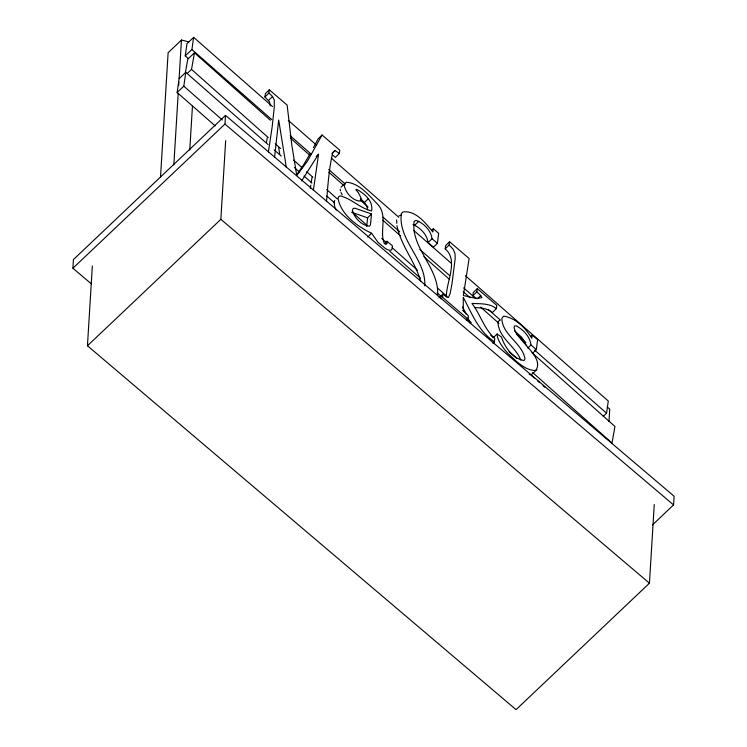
<?xml version="1.0" encoding="UTF-8"?>
<svg xmlns="http://www.w3.org/2000/svg" width="747" height="747" viewBox="0 0 747 747"><rect width="100%" height="100%" fill="white"/><g stroke="black" fill="none" stroke-linecap="round" stroke-linejoin="round"><path stroke-width="1.12" d="M270.33 105.906L269.499 101.844L264.942 96.942L265.353 93.674L269.312 89.799L287.137 105.084L291.9 145.646L296.755 175.573L307.605 160.876L322.06 135.011L339.773 150.194L339.362 153.471L335.403 157.346L332.49 154.974M91.564 284.056L72.907 268.22L73.439 259.545L225.501 115.383L674.093 496.232L673.561 504.916L652.448 524.936M654.26 504.524L649.442 583.202L516.056 709.65L87.455 345.777L92.339 265.951M160.502 177.244L168.122 52.682L181.465 40.039L188.86 41.897M173.836 164.807L178.197 93.431M178.682 85.485L178.888 82.086M215.229 125.907L177.142 92.497L179.103 78.678L181.465 40.039M189.766 150.063L192.465 105.943M72.907 268.22L224.968 124.067L225.501 115.383M87.455 345.777L220.851 219.329L225.659 140.651M608.982 421.523L609.739 409.113L607.218 406.975M326.476 201.606C328.036 185.181 328.839 168.542 332.817 152.481L335.02 150.53L339.362 153.471M371.52 213.95L370.465 224.772L369.597 226.164C361.669 225.687 354.059 217.676 352.407 210.075L353.154 208.516L354.844 208.189L371.52 213.95L367.571 217.825L366.749 226.509M274.569 157.197L278.687 120.024L286.381 167.608M532.396 353.48L536.346 349.615L537.607 339.633L532.219 335.011L531.817 338.298C525.692 328.11 515.701 317.97 503.618 316.121L501.853 318.315C502.152 335.151 522.545 343.134 524.982 358.943L524.002 360.502C512.993 358.803 504.645 347.206 501.554 337.046L497.082 333.984L493.132 337.859M264.942 96.942L268.901 93.067L269.312 89.799M344.881 183.332L344.18 185.415C345.674 192.717 352.463 200.794 360.222 201.111L361.062 199.71L360.922 197.656L358.336 192.67L355.889 189.747L356.524 189.271C364.396 193.538 373.491 200.812 371.586 210.971C360.082 208.292 351.482 198.543 340.146 195.891L338.699 196.638L338.036 198.347C341.043 214.912 357.225 226.276 371.604 233.251L378.094 242.458L385.415 248.527A13.651 4.529 45.6 0 0 392.119 248.508L392.455 245.866L387.058 241.234L386.759 243.653L385.947 244.428L384.397 243.615C379.084 231.654 388.057 215.706 377.954 204.641C369.279 195.714 359.54 183.164 346.309 182.231L340.921 187.208M413.007 224.52C420.141 227.63 427.191 234.521 428.078 242.588L433.465 247.201L437.415 243.335L438.676 233.335L433.288 228.713L432.877 232.009C425.687 223.148 415.696 210.103 402.894 211.971L401.354 213.53C397.656 239.992 426.462 259.891 424.754 285.868M446.37 296.456C446.183 281.918 458.845 260.414 445.203 248.882L445.614 245.614L449.563 241.739L469.125 258.499L463.373 295.541C469.387 296.615 475.886 299.388 481.927 297.633L480.741 295.579L476.847 291.9L477.258 288.622L496.792 305.364L496.382 308.642L492.422 312.507C487.427 308.343 480.694 307.783 474.448 307.54M440.982 298.837L442.56 297.287L442.971 294.01L446.669 297.185L448.443 297.502L450.105 293.702L452.01 283.636L455.194 258.387L454.96 253.354L453.121 249.19L449.152 245.007L449.563 241.739M466.333 320.575L467.911 319.025L468.332 315.748L463.243 310.36L463.289 297.446C471.889 313.404 478.425 331.369 494.402 341.724L492.824 343.275M476.007 298.716L472.898 295.775L473.309 292.497L477.258 288.622M494.402 341.724L494.813 338.456C484.075 328.979 480.498 314.515 471.945 303.403C480.181 303.917 489.574 303.067 496.382 308.642M188.487 58.724L185.237 55.866L186.965 43.671L193.632 37.35L272.534 106.55M177.142 92.497L183.809 86.176L185.77 72.356L268.089 144.554M185.237 55.866L191.904 49.545L193.632 37.35M603.231 416.378L606.564 413.212L608.291 401.018L465.4 275.699M266.52 142.285L267.155 138.083M268.416 151.94L272.179 126.747L274.27 107.045L274.289 100.023L272.543 96.494L268.901 93.067M311.182 182.819L312.05 177.179M310.313 188.44L310.836 185.069M313.395 190.186L318.577 154.125L301.657 180.849M185.237 73.495L187.814 59.125L194.481 52.804L270.377 120.248M187.348 73.327L191.512 69.378L194.481 52.804M437.471 295.7C440.179 268.864 410.514 248.209 414.127 221.392L416.014 220.365C423.689 223.064 431.019 230.403 432.027 238.713L437.415 243.335M529.221 374.536L531.472 374.443C551.585 360.418 516.214 341.967 514.048 327.298L514.711 325.935L516.186 325.832C523.367 329.642 530.043 336.645 530.958 344.993L536.346 349.615M334.749 200.513L334.086 202.222L334.759 207.134L336.327 210.075M313.376 147.701L318.101 138.886L322.06 135.011M310.22 153.583L303.655 164.751L296.503 174.938M499.668 319.987L497.904 322.19C498.623 337.952 515.421 346.3 520.864 360.091M268.593 100.369L272.543 96.494M316.205 156.45L317.783 154.9M331.864 153.63L335.02 150.53M367.645 209.795L366.721 205.939L364.489 202.474L368.439 198.599M367.655 237.126L371.604 233.251M384.686 243.559L387.058 241.234M414.893 225.08L418.852 221.205M431.71 230.263L433.288 228.713M428.078 242.588L432.027 238.713M445.203 248.882L449.152 245.007M439.021 297.885L442.971 294.01M472.898 295.775L476.847 291.9M477.576 298.669L480.741 295.579M530.631 336.561L532.219 335.011M527.793 348.093L530.958 344.993M179.103 78.678L185.77 72.356M536.953 369.616L535.422 370.568C524.235 370.167 515.663 360.549 507.96 353.452A24.399 8.086 45.6 0 1 497.427 336.729L497.082 333.984M398.945 215.846L401.139 215.211M367.571 217.825L351.902 212.372M514.543 330.856L521.63 337.224L526.598 345.684M224.968 124.067L673.561 504.916M220.851 219.329L649.442 583.202M442.56 297.287L467.911 319.025M288.314 120.388L316.364 144.993M331.266 158.065L398.777 217.265M413.679 230.337L451.375 263.392M191.904 49.545L271.675 119.511M290.088 135.655L311.125 154.106M328.661 169.485L345.319 184.098M383.015 217.153L399.673 231.766M419.833 249.451L449.638 275.587M463.672 287.894L475.064 297.885M488.211 309.417L500.49 320.183M516.27 334.021L525.907 342.481M534.675 350.166L606.564 413.212M274.224 149.932L281.227 156.076M294.365 167.599L299.622 172.202M303.992 176.04L311.882 182.959M326.766 196.013L334.647 202.923M389.822 251.309L420.468 278.192M437.107 292.787L441.486 296.634M466.884 318.904L471.264 322.741M530.818 374.975L534.32 378.047M537.821 381.119L539.577 382.651M543.078 385.723L544.824 387.263M183.809 86.176L222.335 119.968M290.443 138.083L309.632 155.133M328.82 172.193L343.657 185.368M360.231 200.103L368.084 207.078M382.912 220.253L400.355 235.763M423.913 256.697L449.208 279.173M463.168 291.582L470.143 297.782M480.62 307.082L498.94 323.367M532.088 352.827L614.958 426.481L611.998 443.055L532.611 372.51M191.512 69.378L268.285 137.607M275.26 143.807L280.498 148.457M293.58 160.082L302.311 167.842M306.672 171.717L312.778 177.142M326.728 189.542L337.205 198.851M352.033 212.027L366.861 225.211M381.689 238.386L386.927 243.036M392.156 247.687L417.461 270.171M437.527 288.006L447.117 296.531M462.823 310.491L465.437 312.816M490.742 335.291L493.356 337.625M509.062 351.576L516.905 358.551M360.568 198.683L364.489 202.474M340.996 192.493L342.201 194.864M462.598 306.896L466.044 314.057M467.977 318.091L470.386 323.134M420.766 281.516C415.351 261.87 400.943 245.847 396.918 225.678M278.696 147.822L279.752 154.358M340.23 189.29L340.473 190.896M396.629 219.945L396.806 223.381M494.514 343.667A24.399 8.086 45.6 0 1 493.73 341.566"/></g></svg>
